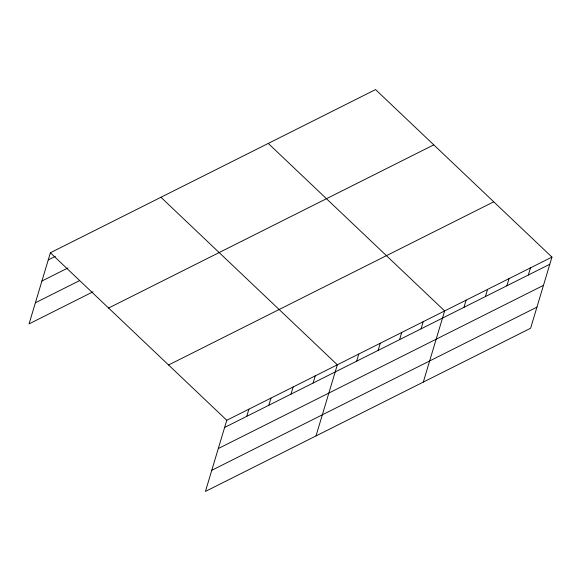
<?xml version="1.0" encoding="UTF-8"?>
<svg xmlns="http://www.w3.org/2000/svg" width="581" height="581" viewBox="0 0 581 581"><rect width="100%" height="100%" fill="white"/><g stroke="black" fill="none" stroke-linecap="round" stroke-linejoin="round"><path stroke-width="0.87" d="M551.95 257.092L226.779 420.274L205.434 491.424L530.606 328.243L551.95 257.092L375.566 89.576L50.394 252.757L29.05 323.907L93.018 291.807M246.743 416.337L248.893 409.184M268.858 405.24L271 398.087M290.965 394.143L293.115 386.99M313.079 383.046L315.229 375.892M315.991 435.939L337.336 364.795L160.952 197.279M356.654 361.179L358.797 354.025M378.115 350.408L380.257 343.255M399.575 339.638L401.718 332.485M421.036 328.868L423.186 321.714M423.302 382.095L444.647 310.944L268.262 143.427M463.958 307.327L466.107 300.174M485.418 296.557L487.568 289.403M506.879 285.787L509.029 278.633M528.34 275.016L530.489 267.863M48.252 259.91L55.355 256.344M41.912 281.03L67.977 267.95M35.383 302.788L79.612 280.594M108.603 308.039L433.775 144.858M168.57 364.999L493.741 201.81M224.636 427.434L549.8 264.246M218.296 448.547L543.467 285.365M211.767 470.305L536.938 307.124M50.394 252.757L226.779 420.274"/></g></svg>
